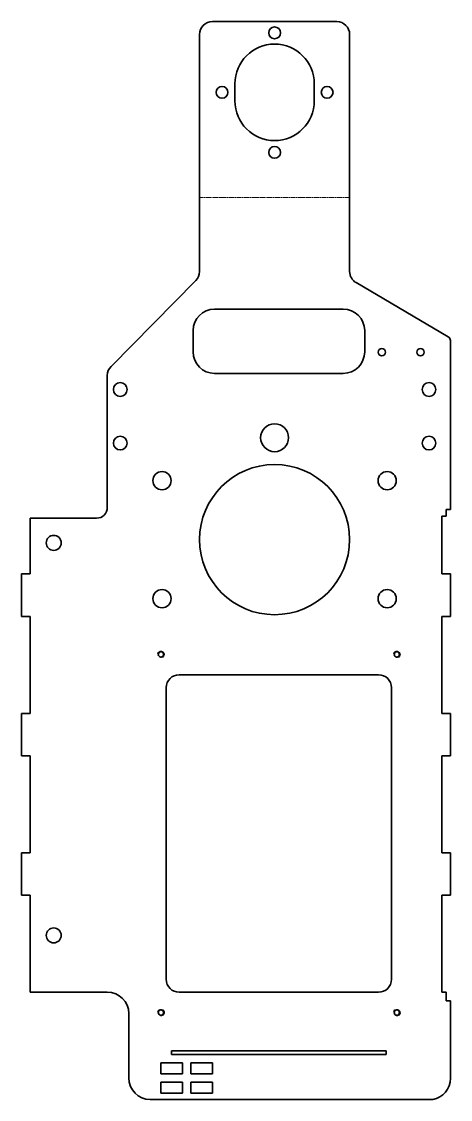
# Model space of a CAD drawing. Header units: millimetres. Extents: x 0 to 200, y 0 to 503.
import ezdxf

# ---------------------------------------------------------------- set-up
doc = ezdxf.new("R2010")
doc.units = ezdxf.units.MM
doc.linetypes.add('Chain', pattern=[13.68, 9.12, -1.14, 2.28, -1.14])
for name, color, linetype, lineweight in [('SIMUMAK Bend Centerline (ISO)', 7, 'Chain', 9), ('SIMUMAK Visible (ISO)', 7, 'Continuous', 35), ('SIMUMAK Visible Narrow (ISO)', 7, 'Continuous', 25)]:
    doc.layers.add(name, color=color, linetype=linetype, lineweight=lineweight)

# ---------------------------------------------------------------- blocks, each defined once
blk = doc.blocks.new('CDR-AU-31-FJEX-01_Sheet_2_CDR-AU-31-FJEX-01 (Desplegada)')
at = {"layer": 'SIMUMAK Bend Centerline (ISO)', "ltscale": 0.263158}
blk.add_line((53, 169.25), (-17, 169.25), dxfattribs=at)
at = {"layer": 'SIMUMAK Visible (ISO)'}
for p, q in [((47, 251.27), (-11, 251.27)), ((-17, 245.27), (-17, 134.73)), ((53, 245.27), (53, 134.73)), ((-0.5, 214.27), (-0.5, 222.27)), ((36.5, 222.27), (36.5, 214.27)), ((-18.73, 130.51), (-58.27, 90.48)), ((99.01, 104.31), (55.96, 129.55)), ((-10, 117.23), (50, 117.23)), ((-20, 97.23), (-20, 107.23)), ((60, 107.23), (60, 97.23)), ((100, 23.73), (100, 102.58)), ((-60, 86.26), (-60, 24.73)), ((50, 87.23), (-10, 87.23)), ((96, -6.27), (96, 20.73)), ((96, 20.73), (98, 20.73)), ((98, 23.73), (100, 23.73)), ((98, 20.73), (98, 23.73)), ((-65, 19.73), (-96, 19.73)), ((-96, 19.73), (-96, -6.27)), ((-100, -6.27), (-100, -26.07)), ((-96, -6.27), (-100, -6.27)), ((100, -6.27), (96, -6.27)), ((100, -26.07), (100, -6.27)), ((-100, -26.07), (-96, -26.07)), ((-96, -26.07), (-96, -71.27)), ((96, -71.27), (96, -26.07)), ((96, -26.07), (100, -26.07)), ((-26.5, -53.27), (66.5, -53.27)), ((-32.5, -195.27), (-32.5, -59.27)), ((72.5, -59.27), (72.5, -195.27)), ((-100, -71.27), (-100, -91.07)), ((-96, -71.27), (-100, -71.27)), ((100, -71.27), (96, -71.27)), ((100, -91.07), (100, -71.27)), ((-100, -91.07), (-96, -91.07)), ((-96, -91.07), (-96, -136.27)), ((96, -136.27), (96, -91.07)), ((96, -91.07), (100, -91.07)), ((-100, -136.27), (-100, -156.07)), ((-96, -136.27), (-100, -136.27)), ((100, -136.27), (96, -136.27)), ((100, -156.07), (100, -136.27)), ((-100, -156.07), (-96, -156.07)), ((-96, -156.07), (-96, -201.27)), ((96, -201.27), (96, -156.07)), ((96, -156.07), (100, -156.07)), ((-96, -201.27), (-60, -201.27)), ((66.5, -201.27), (-26.5, -201.27)), ((98, -201.27), (96, -201.27)), ((98, -205.27), (98, -201.27)), ((100, -205.27), (98, -205.27)), ((100, -241.42), (100, -205.27)), ((-50, -241.27), (-50, -211.27)), ((-30.1, -228.57), (70.1, -228.57)), ((-30.1, -230.27), (-30.1, -228.57)), ((70.1, -230.27), (-30.1, -230.27)), ((70.1, -228.57), (70.1, -230.27)), ((-35, -234.27), (-25, -234.27)), ((-35, -239.27), (-35, -234.27)), ((-25, -234.27), (-25, -239.27)), ((-21, -234.27), (-11, -234.27)), ((-21, -239.27), (-21, -234.27)), ((-11, -234.27), (-11, -239.27)), ((-25, -239.27), (-35, -239.27)), ((-11, -239.27), (-21, -239.27)), ((-35, -243.27), (-25, -243.27)), ((-35, -248.27), (-35, -243.27)), ((-25, -243.27), (-25, -248.27)), ((-21, -243.27), (-11, -243.27)), ((-21, -248.27), (-21, -243.27)), ((-11, -243.27), (-11, -248.27)), ((-25, -248.27), (-35, -248.27)), ((-11, -248.27), (-21, -248.27)), ((91.73, -251.27), (-40, -251.27))]:
    blk.add_line(p, q, dxfattribs=at)
for centre, radius in [((18, 246.02), 2.75), ((-6.5, 218.27), 2.75), ((42.5, 218.27), 2.75), ((18, 190.27), 2.75), ((68, 97.11), 1.7), ((86, 97.11), 1.7), ((-54, 79.73), 3.2), ((90, 79.73), 3.2), ((18, 57.23), 6.5), ((-54, 54.73), 3.2), ((90, 54.73), 3.2), ((-34.5, 37.23), 4.25), ((18, 9.73), 35), ((70.5, 37.23), 4.25), ((-85, 8.23), 3.5), ((-34.5, -17.77), 4.25), ((70.5, -17.77), 4.25), ((-35, -43.77), 1.23), ((75, -43.77), 1.23), ((-85, -174.77), 3.5), ((-35, -210.77), 1.23), ((75, -210.77), 1.23)]:
    blk.add_circle(centre, radius, dxfattribs=at)
at = {"layer": 'SIMUMAK Visible (ISO)', "extrusion": (0, 0, -1)}
for centre, radius, start, end in [((11, 245.27), 6, 360, 90), ((-47, 245.27), 6, 90, 180), ((-18, 222.27), 18.5, 0, 180), ((-18, 214.27), 18.5, 180, 0), ((-98, 102.58), 2, 120.3894, 180), ((54, 86.26), 6, 0, 44.6448), ((40, -241.27), 10, 270, 0), ((-90, -241.42), 10, 180, 260.0326)]:
    blk.add_arc(centre, radius, start, end, dxfattribs=at)
at = {"layer": 'SIMUMAK Visible (ISO)'}
for centre, radius, start, end in [((-23, 134.73), 6, 315.3552, 360), ((59, 134.73), 6, 180, 239.6106), ((-10, 107.23), 10, 90, 180), ((50, 107.23), 10, 0, 90), ((-10, 97.23), 10, 180, 270), ((50, 97.23), 10, 270, 360), ((-65, 24.73), 5, 270, 360), ((-26.5, -59.27), 6, 90, 180), ((66.5, -59.27), 6, 360, 90), ((-26.5, -195.27), 6, 180, 270), ((66.5, -195.27), 6, 270, 360), ((-60, -211.27), 10, 0, 90)]:
    blk.add_arc(centre, radius, start, end, dxfattribs=at)
at = {"layer": 'SIMUMAK Visible Narrow (ISO)', "extrusion": (0, 0, -1)}
for centre in [(35, -43.77), (-75, -43.77), (35, -210.77), (-75, -210.77)]:
    blk.add_arc(centre, 1.5, 10, 280, dxfattribs=at)

msp = doc.modelspace()

# ---------------------------------------------------------------- block references
msp.add_blockref('CDR-AU-31-FJEX-01_Sheet_2_CDR-AU-31-FJEX-01 (Desplegada)', (100, 251.27))

doc.saveas('drawing.dxf')
